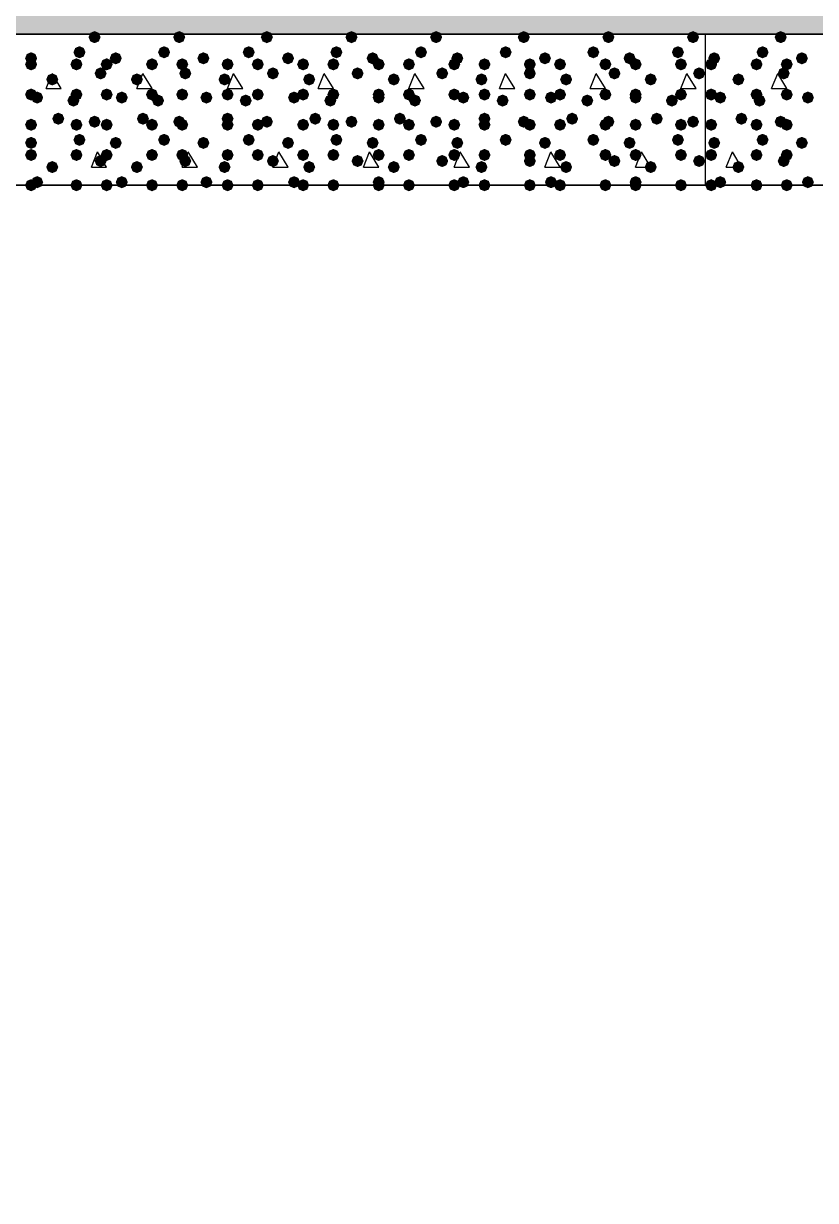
# Model space of a CAD drawing. Header units: millimetres. Extents: x 0 to 420, y 0 to 297.
# Drawn here: x 227.73 to 238.82, y 132.12 to 148.61 of the extents above; entities that cross this region are included whole.
import ezdxf

# ---------------------------------------------------------------- set-up
doc = ezdxf.new("R2010")
doc.units = ezdxf.units.MM
doc.layers.get('0').update_dxf_attribs({"linetype": 'CONTINUOUS'})

msp = doc.modelspace()

# ---------------------------------------------------------------- hatches: boundary and pattern name
at = {"true_color": 0x000008}
h = msp.add_hatch(color=0, dxfattribs=at)
h.paths.add_polyline_path([(379.603, 160.485667), (33.528, 160.485667), (379.603, 148.463)], flags=0)
h.paths.add_polyline_path([(33.528, 160.485667), (379.603, 148.463), (33.528, 148.463)], flags=0)
for points in [[(228.811667, 148.420667), (228.786796, 148.360871), (228.727, 148.336), (228.667204, 148.360871), (228.642333, 148.420667), (228.667204, 148.480462), (228.727, 148.505333), (228.786796, 148.480463)], [(229.997, 148.420667), (229.972129, 148.360871), (229.912333, 148.336), (229.852537, 148.360871), (229.827667, 148.420667), (229.852537, 148.480462), (229.912333, 148.505333), (229.972129, 148.480463)], [(231.224667, 148.420667), (231.199796, 148.360871), (231.14, 148.336), (231.080204, 148.360871), (231.055333, 148.420667), (231.080204, 148.480462), (231.14, 148.505333), (231.199796, 148.480463)], [(232.41, 148.420667), (232.385129, 148.360871), (232.325333, 148.336), (232.265537, 148.360871), (232.240667, 148.420667), (232.265537, 148.480462), (232.325333, 148.505333), (232.385129, 148.480463)], [(233.595333, 148.420667), (233.570462, 148.360871), (233.510667, 148.336), (233.450871, 148.360871), (233.426, 148.420667), (233.450871, 148.480462), (233.510667, 148.505333), (233.570462, 148.480463)], [(234.823, 148.420667), (234.798129, 148.360871), (234.738333, 148.336), (234.678538, 148.360871), (234.653667, 148.420667), (234.678537, 148.480462), (234.738333, 148.505333), (234.798129, 148.480463)], [(236.008333, 148.420667), (235.983462, 148.360871), (235.923667, 148.336), (235.863871, 148.360871), (235.839, 148.420667), (235.863871, 148.480462), (235.923667, 148.505333), (235.983462, 148.480463)], [(237.193667, 148.420667), (237.168796, 148.360871), (237.109, 148.336), (237.049204, 148.360871), (237.024333, 148.420667), (237.049204, 148.480462), (237.109, 148.505333), (237.168796, 148.480463)], [(228.6, 148.209), (228.575129, 148.149204), (228.515333, 148.124333), (228.455537, 148.149204), (228.430667, 148.209), (228.455537, 148.268796), (228.515333, 148.293667), (228.575129, 148.268796)], [(229.785333, 148.209), (229.760462, 148.149204), (229.700667, 148.124333), (229.640871, 148.149204), (229.616, 148.209), (229.640871, 148.268796), (229.700667, 148.293667), (229.760462, 148.268796)], [(230.970667, 148.209), (230.945796, 148.149204), (230.886, 148.124333), (230.826204, 148.149204), (230.801333, 148.209), (230.826204, 148.268796), (230.886, 148.293667), (230.945796, 148.268796)], [(232.198333, 148.209), (232.173463, 148.149204), (232.113667, 148.124333), (232.053871, 148.149204), (232.029, 148.209), (232.053871, 148.268796), (232.113667, 148.293667), (232.173462, 148.268796)], [(233.383667, 148.209), (233.358796, 148.149204), (233.299, 148.124333), (233.239204, 148.149204), (233.214333, 148.209), (233.239204, 148.268796), (233.299, 148.293667), (233.358796, 148.268796)], [(234.569, 148.209), (234.544129, 148.149204), (234.484333, 148.124333), (234.424537, 148.149204), (234.399667, 148.209), (234.424537, 148.268796), (234.484333, 148.293667), (234.544129, 148.268796)], [(235.796667, 148.209), (235.771796, 148.149204), (235.712, 148.124333), (235.652204, 148.149204), (235.627333, 148.209), (235.652204, 148.268796), (235.712, 148.293667), (235.771796, 148.268796)], [(236.982, 148.209), (236.957129, 148.149204), (236.897333, 148.124333), (236.837538, 148.149204), (236.812667, 148.209), (236.837537, 148.268796), (236.897333, 148.293667), (236.957129, 148.268796)], [(227.922667, 148.124333), (227.897796, 148.064537), (227.838, 148.039667), (227.778204, 148.064537), (227.753333, 148.124333), (227.778204, 148.184129), (227.838, 148.209), (227.897796, 148.184129)], [(227.922667, 148.039667), (227.897796, 147.979871), (227.838, 147.955), (227.778204, 147.979871), (227.753333, 148.039667), (227.778204, 148.099462), (227.838, 148.124333), (227.897796, 148.099463)], [(228.557667, 148.039667), (228.532796, 147.979871), (228.473, 147.955), (228.413204, 147.979871), (228.388333, 148.039667), (228.413204, 148.099462), (228.473, 148.124333), (228.532796, 148.099463)], [(228.981, 148.039667), (228.956129, 147.979871), (228.896333, 147.955), (228.836538, 147.979871), (228.811667, 148.039667), (228.836537, 148.099462), (228.896333, 148.124333), (228.956129, 148.099463)], [(229.108, 148.124333), (229.083129, 148.064537), (229.023333, 148.039667), (228.963538, 148.064537), (228.938667, 148.124333), (228.963537, 148.184129), (229.023333, 148.209), (229.083129, 148.184129)], [(229.616, 148.039667), (229.591129, 147.979871), (229.531333, 147.955), (229.471538, 147.979871), (229.446667, 148.039667), (229.471537, 148.099462), (229.531333, 148.124333), (229.591129, 148.099463)], [(230.039333, 148.039667), (230.014462, 147.979871), (229.954667, 147.955), (229.894871, 147.979871), (229.87, 148.039667), (229.894871, 148.099462), (229.954667, 148.124333), (230.014462, 148.099463)], [(230.335667, 148.124333), (230.310796, 148.064537), (230.251, 148.039667), (230.191204, 148.064537), (230.166333, 148.124333), (230.191204, 148.184129), (230.251, 148.209), (230.310796, 148.184129)], [(230.674333, 148.039667), (230.649463, 147.979871), (230.589667, 147.955), (230.529871, 147.979871), (230.505, 148.039667), (230.529871, 148.099462), (230.589667, 148.124333), (230.649462, 148.099463)], [(231.097667, 148.039667), (231.072796, 147.979871), (231.013, 147.955), (230.953204, 147.979871), (230.928333, 148.039667), (230.953204, 148.099462), (231.013, 148.124333), (231.072796, 148.099463)], [(231.521, 148.124333), (231.496129, 148.064537), (231.436333, 148.039667), (231.376538, 148.064537), (231.351667, 148.124333), (231.376537, 148.184129), (231.436333, 148.209), (231.496129, 148.184129)], [(231.732667, 148.039667), (231.707796, 147.979871), (231.648, 147.955), (231.588204, 147.979871), (231.563333, 148.039667), (231.588204, 148.099462), (231.648, 148.124333), (231.707796, 148.099463)], [(232.156, 148.039667), (232.131129, 147.979871), (232.071333, 147.955), (232.011538, 147.979871), (231.986667, 148.039667), (232.011537, 148.099462), (232.071333, 148.124333), (232.131129, 148.099463)], [(232.706333, 148.124333), (232.681462, 148.064537), (232.621667, 148.039667), (232.561871, 148.064537), (232.537, 148.124333), (232.561871, 148.184129), (232.621667, 148.209), (232.681462, 148.184129)], [(232.791, 148.039667), (232.766129, 147.979871), (232.706333, 147.955), (232.646538, 147.979871), (232.621667, 148.039667), (232.646537, 148.099462), (232.706333, 148.124333), (232.766129, 148.099463)], [(233.214333, 148.039667), (233.189462, 147.979871), (233.129667, 147.955), (233.069871, 147.979871), (233.045, 148.039667), (233.069871, 148.099462), (233.129667, 148.124333), (233.189462, 148.099463)], [(233.849333, 148.039667), (233.824462, 147.979871), (233.764667, 147.955), (233.704871, 147.979871), (233.68, 148.039667), (233.704871, 148.099462), (233.764667, 148.124333), (233.824462, 148.099463)], [(233.891667, 148.124333), (233.866796, 148.064537), (233.807, 148.039667), (233.747204, 148.064537), (233.722333, 148.124333), (233.747204, 148.184129), (233.807, 148.209), (233.866796, 148.184129)], [(234.272667, 148.039667), (234.247796, 147.979871), (234.188, 147.955), (234.128204, 147.979871), (234.103333, 148.039667), (234.128204, 148.099462), (234.188, 148.124333), (234.247796, 148.099463)], [(234.907667, 148.039667), (234.882796, 147.979871), (234.823, 147.955), (234.763204, 147.979871), (234.738333, 148.039667), (234.763204, 148.099462), (234.823, 148.124333), (234.882796, 148.099463)], [(235.119333, 148.124333), (235.094462, 148.064537), (235.034667, 148.039667), (234.974871, 148.064537), (234.95, 148.124333), (234.974871, 148.184129), (235.034667, 148.209), (235.094462, 148.184129)], [(235.331, 148.039667), (235.306129, 147.979871), (235.246333, 147.955), (235.186538, 147.979871), (235.161667, 148.039667), (235.186537, 148.099462), (235.246333, 148.124333), (235.306129, 148.099463)], [(235.966, 148.039667), (235.941129, 147.979871), (235.881333, 147.955), (235.821538, 147.979871), (235.796667, 148.039667), (235.821537, 148.099462), (235.881333, 148.124333), (235.941129, 148.099463)], [(236.304667, 148.124333), (236.279796, 148.064537), (236.22, 148.039667), (236.160204, 148.064537), (236.135333, 148.124333), (236.160204, 148.184129), (236.22, 148.209), (236.279796, 148.184129)], [(236.389333, 148.039667), (236.364463, 147.979871), (236.304667, 147.955), (236.244871, 147.979871), (236.22, 148.039667), (236.244871, 148.099462), (236.304667, 148.124333), (236.364462, 148.099463)], [(237.024333, 148.039667), (236.999462, 147.979871), (236.939667, 147.955), (236.879871, 147.979871), (236.855, 148.039667), (236.879871, 148.099462), (236.939667, 148.124333), (236.999462, 148.099463)], [(228.219, 147.828), (228.194129, 147.768204), (228.134333, 147.743333), (228.074538, 147.768204), (228.049667, 147.828), (228.074537, 147.887796), (228.134333, 147.912667), (228.194129, 147.887796)], [(228.896333, 147.912667), (228.871462, 147.852871), (228.811667, 147.828), (228.751871, 147.852871), (228.727, 147.912667), (228.751871, 147.972462), (228.811667, 147.997333), (228.871462, 147.972463)], [(229.404333, 147.828), (229.379462, 147.768204), (229.319667, 147.743333), (229.259871, 147.768204), (229.235, 147.828), (229.259871, 147.887796), (229.319667, 147.912667), (229.379462, 147.887796)], [(230.081667, 147.912667), (230.056796, 147.852871), (229.997, 147.828), (229.937204, 147.852871), (229.912333, 147.912667), (229.937204, 147.972462), (229.997, 147.997333), (230.056796, 147.972463)], [(230.632, 147.828), (230.607129, 147.768204), (230.547333, 147.743333), (230.487537, 147.768204), (230.462667, 147.828), (230.487537, 147.887796), (230.547333, 147.912667), (230.607129, 147.887796)], [(231.309333, 147.912667), (231.284463, 147.852871), (231.224667, 147.828), (231.164871, 147.852871), (231.14, 147.912667), (231.164871, 147.972462), (231.224667, 147.997333), (231.284462, 147.972463)], [(231.817333, 147.828), (231.792463, 147.768204), (231.732667, 147.743333), (231.672871, 147.768204), (231.648, 147.828), (231.672871, 147.887796), (231.732667, 147.912667), (231.792462, 147.887796)], [(232.494667, 147.912667), (232.469796, 147.852871), (232.41, 147.828), (232.350204, 147.852871), (232.325333, 147.912667), (232.350204, 147.972462), (232.41, 147.997333), (232.469796, 147.972463)], [(233.002667, 147.828), (232.977796, 147.768204), (232.918, 147.743333), (232.858204, 147.768204), (232.833333, 147.828), (232.858204, 147.887796), (232.918, 147.912667), (232.977796, 147.887796)], [(233.68, 147.912667), (233.655129, 147.852871), (233.595333, 147.828), (233.535538, 147.852871), (233.510667, 147.912667), (233.535537, 147.972462), (233.595333, 147.997333), (233.655129, 147.972463)], [(234.230333, 147.828), (234.205462, 147.768204), (234.145667, 147.743333), (234.085871, 147.768204), (234.061, 147.828), (234.085871, 147.887796), (234.145667, 147.912667), (234.205462, 147.887796)], [(234.907667, 147.912667), (234.882796, 147.852871), (234.823, 147.828), (234.763204, 147.852871), (234.738333, 147.912667), (234.763204, 147.972462), (234.823, 147.997333), (234.882796, 147.972463)], [(235.415667, 147.828), (235.390796, 147.768204), (235.331, 147.743333), (235.271204, 147.768204), (235.246333, 147.828), (235.271204, 147.887796), (235.331, 147.912667), (235.390796, 147.887796)], [(236.093, 147.912667), (236.068129, 147.852871), (236.008333, 147.828), (235.948537, 147.852871), (235.923667, 147.912667), (235.948537, 147.972462), (236.008333, 147.997333), (236.068129, 147.972463)], [(236.601, 147.828), (236.576129, 147.768204), (236.516333, 147.743333), (236.456538, 147.768204), (236.431667, 147.828), (236.456537, 147.887796), (236.516333, 147.912667), (236.576129, 147.887796)], [(237.278333, 147.912667), (237.253462, 147.852871), (237.193667, 147.828), (237.133871, 147.852871), (237.109, 147.912667), (237.133871, 147.972462), (237.193667, 147.997333), (237.253462, 147.972463)], [(227.922667, 147.616333), (227.897796, 147.556537), (227.838, 147.531667), (227.778204, 147.556537), (227.753333, 147.616333), (227.778204, 147.676129), (227.838, 147.701), (227.897796, 147.676129)], [(228.007333, 147.574), (227.982463, 147.514204), (227.922667, 147.489333), (227.862871, 147.514204), (227.838, 147.574), (227.862871, 147.633796), (227.922667, 147.658667), (227.982462, 147.633796)], [(228.515333, 147.531667), (228.490462, 147.471871), (228.430667, 147.447), (228.370871, 147.471871), (228.346, 147.531667), (228.370871, 147.591462), (228.430667, 147.616333), (228.490462, 147.591463)], [(228.557667, 147.616333), (228.532796, 147.556537), (228.473, 147.531667), (228.413204, 147.556537), (228.388333, 147.616333), (228.413204, 147.676129), (228.473, 147.701), (228.532796, 147.676129)], [(228.981, 147.616333), (228.956129, 147.556537), (228.896333, 147.531667), (228.836538, 147.556537), (228.811667, 147.616333), (228.836537, 147.676129), (228.896333, 147.701), (228.956129, 147.676129)], [(229.192667, 147.574), (229.167796, 147.514204), (229.108, 147.489333), (229.048204, 147.514204), (229.023333, 147.574), (229.048204, 147.633796), (229.108, 147.658667), (229.167796, 147.633796)], [(229.616, 147.616333), (229.591129, 147.556537), (229.531333, 147.531667), (229.471538, 147.556537), (229.446667, 147.616333), (229.471537, 147.676129), (229.531333, 147.701), (229.591129, 147.676129)], [(229.700667, 147.531667), (229.675796, 147.471871), (229.616, 147.447), (229.556204, 147.471871), (229.531333, 147.531667), (229.556204, 147.591462), (229.616, 147.616333), (229.675796, 147.591463)], [(230.039333, 147.616333), (230.014462, 147.556537), (229.954667, 147.531667), (229.894871, 147.556537), (229.87, 147.616333), (229.894871, 147.676129), (229.954667, 147.701), (230.014462, 147.676129)], [(230.378, 147.574), (230.353129, 147.514204), (230.293333, 147.489333), (230.233538, 147.514204), (230.208667, 147.574), (230.233537, 147.633796), (230.293333, 147.658667), (230.353129, 147.633796)], [(230.674333, 147.616333), (230.649463, 147.556537), (230.589667, 147.531667), (230.529871, 147.556537), (230.505, 147.616333), (230.529871, 147.676129), (230.589667, 147.701), (230.649462, 147.676129)], [(230.928333, 147.531667), (230.903462, 147.471871), (230.843667, 147.447), (230.783871, 147.471871), (230.759, 147.531667), (230.783871, 147.591462), (230.843667, 147.616333), (230.903462, 147.591463)], [(231.097667, 147.616333), (231.072796, 147.556537), (231.013, 147.531667), (230.953204, 147.556537), (230.928333, 147.616333), (230.953204, 147.676129), (231.013, 147.701), (231.072796, 147.676129)], [(231.605667, 147.574), (231.580796, 147.514204), (231.521, 147.489333), (231.461204, 147.514204), (231.436333, 147.574), (231.461204, 147.633796), (231.521, 147.658667), (231.580796, 147.633796)], [(231.732667, 147.616333), (231.707796, 147.556537), (231.648, 147.531667), (231.588204, 147.556537), (231.563333, 147.616333), (231.588204, 147.676129), (231.648, 147.701), (231.707796, 147.676129)], [(232.113667, 147.531667), (232.088796, 147.471871), (232.029, 147.447), (231.969204, 147.471871), (231.944333, 147.531667), (231.969204, 147.591462), (232.029, 147.616333), (232.088796, 147.591463)], [(232.156, 147.616333), (232.131129, 147.556537), (232.071333, 147.531667), (232.011538, 147.556537), (231.986667, 147.616333), (232.011537, 147.676129), (232.071333, 147.701), (232.131129, 147.676129)], [(232.791, 147.616333), (232.766129, 147.556537), (232.706333, 147.531667), (232.646538, 147.556537), (232.621667, 147.616333), (232.646537, 147.676129), (232.706333, 147.701), (232.766129, 147.676129)], [(232.791, 147.574), (232.766129, 147.514204), (232.706333, 147.489333), (232.646538, 147.514204), (232.621667, 147.574), (232.646537, 147.633796), (232.706333, 147.658667), (232.766129, 147.633796)], [(233.214333, 147.616333), (233.189462, 147.556537), (233.129667, 147.531667), (233.069871, 147.556537), (233.045, 147.616333), (233.069871, 147.676129), (233.129667, 147.701), (233.189462, 147.676129)], [(233.299, 147.531667), (233.274129, 147.471871), (233.214333, 147.447), (233.154538, 147.471871), (233.129667, 147.531667), (233.154537, 147.591462), (233.214333, 147.616333), (233.274129, 147.591463)], [(233.849333, 147.616333), (233.824462, 147.556537), (233.764667, 147.531667), (233.704871, 147.556537), (233.68, 147.616333), (233.704871, 147.676129), (233.764667, 147.701), (233.824462, 147.676129)], [(233.976333, 147.574), (233.951462, 147.514204), (233.891667, 147.489333), (233.831871, 147.514204), (233.807, 147.574), (233.831871, 147.633796), (233.891667, 147.658667), (233.951462, 147.633796)], [(234.272667, 147.616333), (234.247796, 147.556537), (234.188, 147.531667), (234.128204, 147.556537), (234.103333, 147.616333), (234.128204, 147.676129), (234.188, 147.701), (234.247796, 147.676129)], [(234.526667, 147.531667), (234.501796, 147.471871), (234.442, 147.447), (234.382204, 147.471871), (234.357333, 147.531667), (234.382204, 147.591462), (234.442, 147.616333), (234.501796, 147.591463)], [(234.907667, 147.616333), (234.882796, 147.556537), (234.823, 147.531667), (234.763204, 147.556537), (234.738333, 147.616333), (234.763204, 147.676129), (234.823, 147.701), (234.882796, 147.676129)], [(235.204, 147.574), (235.179129, 147.514204), (235.119333, 147.489333), (235.059538, 147.514204), (235.034667, 147.574), (235.059537, 147.633796), (235.119333, 147.658667), (235.179129, 147.633796)], [(235.331, 147.616333), (235.306129, 147.556537), (235.246333, 147.531667), (235.186538, 147.556537), (235.161667, 147.616333), (235.186537, 147.676129), (235.246333, 147.701), (235.306129, 147.676129)], [(235.712, 147.531667), (235.687129, 147.471871), (235.627333, 147.447), (235.567537, 147.471871), (235.542667, 147.531667), (235.567537, 147.591462), (235.627333, 147.616333), (235.687129, 147.591463)], [(235.966, 147.616333), (235.941129, 147.556537), (235.881333, 147.531667), (235.821538, 147.556537), (235.796667, 147.616333), (235.821537, 147.676129), (235.881333, 147.701), (235.941129, 147.676129)], [(236.389333, 147.616333), (236.364463, 147.556537), (236.304667, 147.531667), (236.244871, 147.556537), (236.22, 147.616333), (236.244871, 147.676129), (236.304667, 147.701), (236.364462, 147.676129)], [(236.389333, 147.574), (236.364463, 147.514204), (236.304667, 147.489333), (236.244871, 147.514204), (236.22, 147.574), (236.244871, 147.633796), (236.304667, 147.658667), (236.364462, 147.633796)], [(236.897333, 147.531667), (236.872462, 147.471871), (236.812667, 147.447), (236.752871, 147.471871), (236.728, 147.531667), (236.752871, 147.591462), (236.812667, 147.616333), (236.872462, 147.591463)], [(237.024333, 147.616333), (236.999462, 147.556537), (236.939667, 147.531667), (236.879871, 147.556537), (236.855, 147.616333), (236.879871, 147.676129), (236.939667, 147.701), (236.999462, 147.676129)], [(227.922667, 147.193), (227.897796, 147.133204), (227.838, 147.108333), (227.778204, 147.133204), (227.753333, 147.193), (227.778204, 147.252796), (227.838, 147.277667), (227.897796, 147.252796)], [(228.303667, 147.277667), (228.278796, 147.217871), (228.219, 147.193), (228.159204, 147.217871), (228.134333, 147.277667), (228.159204, 147.337462), (228.219, 147.362333), (228.278796, 147.337463)], [(228.557667, 147.193), (228.532796, 147.133204), (228.473, 147.108333), (228.413204, 147.133204), (228.388333, 147.193), (228.413204, 147.252796), (228.473, 147.277667), (228.532796, 147.252796)], [(228.811667, 147.235333), (228.786796, 147.175537), (228.727, 147.150667), (228.667204, 147.175537), (228.642333, 147.235333), (228.667204, 147.295129), (228.727, 147.32), (228.786796, 147.295129)], [(228.981, 147.193), (228.956129, 147.133204), (228.896333, 147.108333), (228.836538, 147.133204), (228.811667, 147.193), (228.836537, 147.252796), (228.896333, 147.277667), (228.956129, 147.252796)], [(229.489, 147.277667), (229.464129, 147.217871), (229.404333, 147.193), (229.344538, 147.217871), (229.319667, 147.277667), (229.344537, 147.337462), (229.404333, 147.362333), (229.464129, 147.337463)], [(229.616, 147.193), (229.591129, 147.133204), (229.531333, 147.108333), (229.471538, 147.133204), (229.446667, 147.193), (229.471537, 147.252796), (229.531333, 147.277667), (229.591129, 147.252796)], [(229.997, 147.235333), (229.972129, 147.175537), (229.912333, 147.150667), (229.852537, 147.175537), (229.827667, 147.235333), (229.852537, 147.295129), (229.912333, 147.32), (229.972129, 147.295129)], [(230.039333, 147.193), (230.014462, 147.133204), (229.954667, 147.108333), (229.894871, 147.133204), (229.87, 147.193), (229.894871, 147.252796), (229.954667, 147.277667), (230.014462, 147.252796)], [(230.674333, 147.277667), (230.649463, 147.217871), (230.589667, 147.193), (230.529871, 147.217871), (230.505, 147.277667), (230.529871, 147.337462), (230.589667, 147.362333), (230.649462, 147.337463)], [(230.674333, 147.193), (230.649463, 147.133204), (230.589667, 147.108333), (230.529871, 147.133204), (230.505, 147.193), (230.529871, 147.252796), (230.589667, 147.277667), (230.649462, 147.252796)], [(231.097667, 147.193), (231.072796, 147.133204), (231.013, 147.108333), (230.953204, 147.133204), (230.928333, 147.193), (230.953204, 147.252796), (231.013, 147.277667), (231.072796, 147.252796)], [(231.224667, 147.235333), (231.199796, 147.175537), (231.14, 147.150667), (231.080204, 147.175537), (231.055333, 147.235333), (231.080204, 147.295129), (231.14, 147.32), (231.199796, 147.295129)], [(231.732667, 147.193), (231.707796, 147.133204), (231.648, 147.108333), (231.588204, 147.133204), (231.563333, 147.193), (231.588204, 147.252796), (231.648, 147.277667), (231.707796, 147.252796)], [(231.902, 147.277667), (231.877129, 147.217871), (231.817333, 147.193), (231.757537, 147.217871), (231.732667, 147.277667), (231.757537, 147.337462), (231.817333, 147.362333), (231.877129, 147.337463)], [(232.156, 147.193), (232.131129, 147.133204), (232.071333, 147.108333), (232.011538, 147.133204), (231.986667, 147.193), (232.011537, 147.252796), (232.071333, 147.277667), (232.131129, 147.252796)], [(232.41, 147.235333), (232.385129, 147.175537), (232.325333, 147.150667), (232.265537, 147.175537), (232.240667, 147.235333), (232.265537, 147.295129), (232.325333, 147.32), (232.385129, 147.295129)], [(232.791, 147.193), (232.766129, 147.133204), (232.706333, 147.108333), (232.646538, 147.133204), (232.621667, 147.193), (232.646537, 147.252796), (232.706333, 147.277667), (232.766129, 147.252796)], [(233.087333, 147.277667), (233.062462, 147.217871), (233.002667, 147.193), (232.942871, 147.217871), (232.918, 147.277667), (232.942871, 147.337462), (233.002667, 147.362333), (233.062462, 147.337463)], [(233.214333, 147.193), (233.189462, 147.133204), (233.129667, 147.108333), (233.069871, 147.133204), (233.045, 147.193), (233.069871, 147.252796), (233.129667, 147.277667), (233.189462, 147.252796)], [(233.595333, 147.235333), (233.570462, 147.175537), (233.510667, 147.150667), (233.450871, 147.175537), (233.426, 147.235333), (233.450871, 147.295129), (233.510667, 147.32), (233.570462, 147.295129)], [(233.849333, 147.193), (233.824462, 147.133204), (233.764667, 147.108333), (233.704871, 147.133204), (233.68, 147.193), (233.704871, 147.252796), (233.764667, 147.277667), (233.824462, 147.252796)], [(234.272667, 147.277667), (234.247796, 147.217871), (234.188, 147.193), (234.128204, 147.217871), (234.103333, 147.277667), (234.128204, 147.337462), (234.188, 147.362333), (234.247796, 147.337463)], [(234.272667, 147.193), (234.247796, 147.133204), (234.188, 147.108333), (234.128204, 147.133204), (234.103333, 147.193), (234.128204, 147.252796), (234.188, 147.277667), (234.247796, 147.252796)], [(234.823, 147.235333), (234.798129, 147.175537), (234.738333, 147.150667), (234.678538, 147.175537), (234.653667, 147.235333), (234.678537, 147.295129), (234.738333, 147.32), (234.798129, 147.295129)], [(234.907667, 147.193), (234.882796, 147.133204), (234.823, 147.108333), (234.763204, 147.133204), (234.738333, 147.193), (234.763204, 147.252796), (234.823, 147.277667), (234.882796, 147.252796)], [(235.331, 147.193), (235.306129, 147.133204), (235.246333, 147.108333), (235.186538, 147.133204), (235.161667, 147.193), (235.186537, 147.252796), (235.246333, 147.277667), (235.306129, 147.252796)], [(235.500333, 147.277667), (235.475462, 147.217871), (235.415667, 147.193), (235.355871, 147.217871), (235.331, 147.277667), (235.355871, 147.337462), (235.415667, 147.362333), (235.475462, 147.337463)], [(235.966, 147.193), (235.941129, 147.133204), (235.881333, 147.108333), (235.821538, 147.133204), (235.796667, 147.193), (235.821537, 147.252796), (235.881333, 147.277667), (235.941129, 147.252796)], [(236.008333, 147.235333), (235.983462, 147.175537), (235.923667, 147.150667), (235.863871, 147.175537), (235.839, 147.235333), (235.863871, 147.295129), (235.923667, 147.32), (235.983462, 147.295129)], [(236.389333, 147.193), (236.364463, 147.133204), (236.304667, 147.108333), (236.244871, 147.133204), (236.22, 147.193), (236.244871, 147.252796), (236.304667, 147.277667), (236.364462, 147.252796)], [(236.685667, 147.277667), (236.660796, 147.217871), (236.601, 147.193), (236.541204, 147.217871), (236.516333, 147.277667), (236.541204, 147.337462), (236.601, 147.362333), (236.660796, 147.337463)], [(237.024333, 147.193), (236.999462, 147.133204), (236.939667, 147.108333), (236.879871, 147.133204), (236.855, 147.193), (236.879871, 147.252796), (236.939667, 147.277667), (236.999462, 147.252796)], [(237.193667, 147.235333), (237.168796, 147.175537), (237.109, 147.150667), (237.049204, 147.175537), (237.024333, 147.235333), (237.049204, 147.295129), (237.109, 147.32), (237.168796, 147.295129)], [(227.922667, 146.939), (227.897796, 146.879204), (227.838, 146.854333), (227.778204, 146.879204), (227.753333, 146.939), (227.778204, 146.998796), (227.838, 147.023667), (227.897796, 146.998796)], [(228.6, 146.981333), (228.575129, 146.921537), (228.515333, 146.896667), (228.455537, 146.921537), (228.430667, 146.981333), (228.455537, 147.041129), (228.515333, 147.066), (228.575129, 147.041129)], [(229.108, 146.939), (229.083129, 146.879204), (229.023333, 146.854333), (228.963538, 146.879204), (228.938667, 146.939), (228.963537, 146.998796), (229.023333, 147.023667), (229.083129, 146.998796)], [(229.785333, 146.981333), (229.760462, 146.921537), (229.700667, 146.896667), (229.640871, 146.921537), (229.616, 146.981333), (229.640871, 147.041129), (229.700667, 147.066), (229.760462, 147.041129)], [(230.335667, 146.939), (230.310796, 146.879204), (230.251, 146.854333), (230.191204, 146.879204), (230.166333, 146.939), (230.191204, 146.998796), (230.251, 147.023667), (230.310796, 146.998796)], [(230.970667, 146.981333), (230.945796, 146.921537), (230.886, 146.896667), (230.826204, 146.921537), (230.801333, 146.981333), (230.826204, 147.041129), (230.886, 147.066), (230.945796, 147.041129)], [(231.521, 146.939), (231.496129, 146.879204), (231.436333, 146.854333), (231.376538, 146.879204), (231.351667, 146.939), (231.376537, 146.998796), (231.436333, 147.023667), (231.496129, 146.998796)], [(232.198333, 146.981333), (232.173463, 146.921537), (232.113667, 146.896667), (232.053871, 146.921537), (232.029, 146.981333), (232.053871, 147.041129), (232.113667, 147.066), (232.173462, 147.041129)], [(232.706333, 146.939), (232.681462, 146.879204), (232.621667, 146.854333), (232.561871, 146.879204), (232.537, 146.939), (232.561871, 146.998796), (232.621667, 147.023667), (232.681462, 146.998796)], [(233.383667, 146.981333), (233.358796, 146.921537), (233.299, 146.896667), (233.239204, 146.921537), (233.214333, 146.981333), (233.239204, 147.041129), (233.299, 147.066), (233.358796, 147.041129)], [(233.891667, 146.939), (233.866796, 146.879204), (233.807, 146.854333), (233.747204, 146.879204), (233.722333, 146.939), (233.747204, 146.998796), (233.807, 147.023667), (233.866796, 146.998796)], [(234.569, 146.981333), (234.544129, 146.921537), (234.484333, 146.896667), (234.424537, 146.921537), (234.399667, 146.981333), (234.424537, 147.041129), (234.484333, 147.066), (234.544129, 147.041129)], [(235.119333, 146.939), (235.094462, 146.879204), (235.034667, 146.854333), (234.974871, 146.879204), (234.95, 146.939), (234.974871, 146.998796), (235.034667, 147.023667), (235.094462, 146.998796)], [(235.796667, 146.981333), (235.771796, 146.921537), (235.712, 146.896667), (235.652204, 146.921537), (235.627333, 146.981333), (235.652204, 147.041129), (235.712, 147.066), (235.771796, 147.041129)], [(236.304667, 146.939), (236.279796, 146.879204), (236.22, 146.854333), (236.160204, 146.879204), (236.135333, 146.939), (236.160204, 146.998796), (236.22, 147.023667), (236.279796, 146.998796)], [(236.982, 146.981333), (236.957129, 146.921537), (236.897333, 146.896667), (236.837538, 146.921537), (236.812667, 146.981333), (236.837537, 147.041129), (236.897333, 147.066), (236.957129, 147.041129)], [(227.922667, 146.769667), (227.897796, 146.709871), (227.838, 146.685), (227.778204, 146.709871), (227.753333, 146.769667), (227.778204, 146.829462), (227.838, 146.854333), (227.897796, 146.829463)], [(228.557667, 146.769667), (228.532796, 146.709871), (228.473, 146.685), (228.413204, 146.709871), (228.388333, 146.769667), (228.413204, 146.829462), (228.473, 146.854333), (228.532796, 146.829463)], [(228.896333, 146.685), (228.871462, 146.625204), (228.811667, 146.600333), (228.751871, 146.625204), (228.727, 146.685), (228.751871, 146.744796), (228.811667, 146.769667), (228.871462, 146.744796)], [(228.981, 146.769667), (228.956129, 146.709871), (228.896333, 146.685), (228.836538, 146.709871), (228.811667, 146.769667), (228.836537, 146.829462), (228.896333, 146.854333), (228.956129, 146.829463)], [(229.616, 146.769667), (229.591129, 146.709871), (229.531333, 146.685), (229.471538, 146.709871), (229.446667, 146.769667), (229.471537, 146.829462), (229.531333, 146.854333), (229.591129, 146.829463)], [(230.039333, 146.769667), (230.014462, 146.709871), (229.954667, 146.685), (229.894871, 146.709871), (229.87, 146.769667), (229.894871, 146.829462), (229.954667, 146.854333), (230.014462, 146.829463)], [(230.081667, 146.685), (230.056796, 146.625204), (229.997, 146.600333), (229.937204, 146.625204), (229.912333, 146.685), (229.937204, 146.744796), (229.997, 146.769667), (230.056796, 146.744796)], [(230.674333, 146.769667), (230.649463, 146.709871), (230.589667, 146.685), (230.529871, 146.709871), (230.505, 146.769667), (230.529871, 146.829462), (230.589667, 146.854333), (230.649462, 146.829463)], [(231.097667, 146.769667), (231.072796, 146.709871), (231.013, 146.685), (230.953204, 146.709871), (230.928333, 146.769667), (230.953204, 146.829462), (231.013, 146.854333), (231.072796, 146.829463)], [(231.309333, 146.685), (231.284463, 146.625204), (231.224667, 146.600333), (231.164871, 146.625204), (231.14, 146.685), (231.164871, 146.744796), (231.224667, 146.769667), (231.284462, 146.744796)], [(231.732667, 146.769667), (231.707796, 146.709871), (231.648, 146.685), (231.588204, 146.709871), (231.563333, 146.769667), (231.588204, 146.829462), (231.648, 146.854333), (231.707796, 146.829463)], [(232.156, 146.769667), (232.131129, 146.709871), (232.071333, 146.685), (232.011538, 146.709871), (231.986667, 146.769667), (232.011537, 146.829462), (232.071333, 146.854333), (232.131129, 146.829463)], [(232.494667, 146.685), (232.469796, 146.625204), (232.41, 146.600333), (232.350204, 146.625204), (232.325333, 146.685), (232.350204, 146.744796), (232.41, 146.769667), (232.469796, 146.744796)], [(232.791, 146.769667), (232.766129, 146.709871), (232.706333, 146.685), (232.646538, 146.709871), (232.621667, 146.769667), (232.646537, 146.829462), (232.706333, 146.854333), (232.766129, 146.829463)], [(233.214333, 146.769667), (233.189462, 146.709871), (233.129667, 146.685), (233.069871, 146.709871), (233.045, 146.769667), (233.069871, 146.829462), (233.129667, 146.854333), (233.189462, 146.829463)], [(233.68, 146.685), (233.655129, 146.625204), (233.595333, 146.600333), (233.535538, 146.625204), (233.510667, 146.685), (233.535537, 146.744796), (233.595333, 146.769667), (233.655129, 146.744796)], [(233.849333, 146.769667), (233.824462, 146.709871), (233.764667, 146.685), (233.704871, 146.709871), (233.68, 146.769667), (233.704871, 146.829462), (233.764667, 146.854333), (233.824462, 146.829463)], [(234.272667, 146.769667), (234.247796, 146.709871), (234.188, 146.685), (234.128204, 146.709871), (234.103333, 146.769667), (234.128204, 146.829462), (234.188, 146.854333), (234.247796, 146.829463)], [(234.907667, 146.769667), (234.882796, 146.709871), (234.823, 146.685), (234.763204, 146.709871), (234.738333, 146.769667), (234.763204, 146.829462), (234.823, 146.854333), (234.882796, 146.829463)], [(234.907667, 146.685), (234.882796, 146.625204), (234.823, 146.600333), (234.763204, 146.625204), (234.738333, 146.685), (234.763204, 146.744796), (234.823, 146.769667), (234.882796, 146.744796)], [(235.331, 146.769667), (235.306129, 146.709871), (235.246333, 146.685), (235.186538, 146.709871), (235.161667, 146.769667), (235.186537, 146.829462), (235.246333, 146.854333), (235.306129, 146.829463)], [(235.966, 146.769667), (235.941129, 146.709871), (235.881333, 146.685), (235.821538, 146.709871), (235.796667, 146.769667), (235.821537, 146.829462), (235.881333, 146.854333), (235.941129, 146.829463)], [(236.093, 146.685), (236.068129, 146.625204), (236.008333, 146.600333), (235.948537, 146.625204), (235.923667, 146.685), (235.948537, 146.744796), (236.008333, 146.769667), (236.068129, 146.744796)], [(236.389333, 146.769667), (236.364463, 146.709871), (236.304667, 146.685), (236.244871, 146.709871), (236.22, 146.769667), (236.244871, 146.829462), (236.304667, 146.854333), (236.364462, 146.829463)], [(237.024333, 146.769667), (236.999462, 146.709871), (236.939667, 146.685), (236.879871, 146.709871), (236.855, 146.769667), (236.879871, 146.829462), (236.939667, 146.854333), (236.999462, 146.829463)], [(237.278333, 146.685), (237.253462, 146.625204), (237.193667, 146.600333), (237.133871, 146.625204), (237.109, 146.685), (237.133871, 146.744796), (237.193667, 146.769667), (237.253462, 146.744796)], [(228.219, 146.600333), (228.194129, 146.540537), (228.134333, 146.515667), (228.074538, 146.540537), (228.049667, 146.600333), (228.074537, 146.660129), (228.134333, 146.685), (228.194129, 146.660129)], [(229.404333, 146.600333), (229.379462, 146.540537), (229.319667, 146.515667), (229.259871, 146.540537), (229.235, 146.600333), (229.259871, 146.660129), (229.319667, 146.685), (229.379462, 146.660129)], [(230.632, 146.600333), (230.607129, 146.540537), (230.547333, 146.515667), (230.487537, 146.540537), (230.462667, 146.600333), (230.487537, 146.660129), (230.547333, 146.685), (230.607129, 146.660129)], [(231.817333, 146.600333), (231.792463, 146.540537), (231.732667, 146.515667), (231.672871, 146.540537), (231.648, 146.600333), (231.672871, 146.660129), (231.732667, 146.685), (231.792462, 146.660129)], [(233.002667, 146.600333), (232.977796, 146.540537), (232.918, 146.515667), (232.858204, 146.540537), (232.833333, 146.600333), (232.858204, 146.660129), (232.918, 146.685), (232.977796, 146.660129)], [(234.230333, 146.600333), (234.205462, 146.540537), (234.145667, 146.515667), (234.085871, 146.540537), (234.061, 146.600333), (234.085871, 146.660129), (234.145667, 146.685), (234.205462, 146.660129)], [(235.415667, 146.600333), (235.390796, 146.540537), (235.331, 146.515667), (235.271204, 146.540537), (235.246333, 146.600333), (235.271204, 146.660129), (235.331, 146.685), (235.390796, 146.660129)], [(236.601, 146.600333), (236.576129, 146.540537), (236.516333, 146.515667), (236.456538, 146.540537), (236.431667, 146.600333), (236.456537, 146.660129), (236.516333, 146.685), (236.576129, 146.660129)], [(227.922667, 146.346333), (227.897796, 146.286537), (227.838, 146.261667), (227.778204, 146.286537), (227.753333, 146.346333), (227.778204, 146.406129), (227.838, 146.431), (227.897796, 146.406129)], [(228.007333, 146.388667), (227.982463, 146.328871), (227.922667, 146.304), (227.862871, 146.328871), (227.838, 146.388667), (227.862871, 146.448462), (227.922667, 146.473333), (227.982462, 146.448463)], [(228.557667, 146.346333), (228.532796, 146.286537), (228.473, 146.261667), (228.413204, 146.286537), (228.388333, 146.346333), (228.413204, 146.406129), (228.473, 146.431), (228.532796, 146.406129)], [(228.981, 146.346333), (228.956129, 146.286537), (228.896333, 146.261667), (228.836538, 146.286537), (228.811667, 146.346333), (228.836537, 146.406129), (228.896333, 146.431), (228.956129, 146.406129)], [(229.192667, 146.388667), (229.167796, 146.328871), (229.108, 146.304), (229.048204, 146.328871), (229.023333, 146.388667), (229.048204, 146.448462), (229.108, 146.473333), (229.167796, 146.448463)], [(229.616, 146.346333), (229.591129, 146.286537), (229.531333, 146.261667), (229.471538, 146.286537), (229.446667, 146.346333), (229.471537, 146.406129), (229.531333, 146.431), (229.591129, 146.406129)], [(230.039333, 146.346333), (230.014462, 146.286537), (229.954667, 146.261667), (229.894871, 146.286537), (229.87, 146.346333), (229.894871, 146.406129), (229.954667, 146.431), (230.014462, 146.406129)], [(230.378, 146.388667), (230.353129, 146.328871), (230.293333, 146.304), (230.233538, 146.328871), (230.208667, 146.388667), (230.233537, 146.448462), (230.293333, 146.473333), (230.353129, 146.448463)], [(230.674333, 146.346333), (230.649463, 146.286537), (230.589667, 146.261667), (230.529871, 146.286537), (230.505, 146.346333), (230.529871, 146.406129), (230.589667, 146.431), (230.649462, 146.406129)], [(231.097667, 146.346333), (231.072796, 146.286537), (231.013, 146.261667), (230.953204, 146.286537), (230.928333, 146.346333), (230.953204, 146.406129), (231.013, 146.431), (231.072796, 146.406129)], [(231.605667, 146.388667), (231.580796, 146.328871), (231.521, 146.304), (231.461204, 146.328871), (231.436333, 146.388667), (231.461204, 146.448462), (231.521, 146.473333), (231.580796, 146.448463)], [(231.732667, 146.346333), (231.707796, 146.286537), (231.648, 146.261667), (231.588204, 146.286537), (231.563333, 146.346333), (231.588204, 146.406129), (231.648, 146.431), (231.707796, 146.406129)], [(232.156, 146.346333), (232.131129, 146.286537), (232.071333, 146.261667), (232.011538, 146.286537), (231.986667, 146.346333), (232.011537, 146.406129), (232.071333, 146.431), (232.131129, 146.406129)], [(232.791, 146.388667), (232.766129, 146.328871), (232.706333, 146.304), (232.646538, 146.328871), (232.621667, 146.388667), (232.646537, 146.448462), (232.706333, 146.473333), (232.766129, 146.448463)], [(232.791, 146.346333), (232.766129, 146.286537), (232.706333, 146.261667), (232.646538, 146.286537), (232.621667, 146.346333), (232.646537, 146.406129), (232.706333, 146.431), (232.766129, 146.406129)], [(233.214333, 146.346333), (233.189462, 146.286537), (233.129667, 146.261667), (233.069871, 146.286537), (233.045, 146.346333), (233.069871, 146.406129), (233.129667, 146.431), (233.189462, 146.406129)], [(233.849333, 146.346333), (233.824462, 146.286537), (233.764667, 146.261667), (233.704871, 146.286537), (233.68, 146.346333), (233.704871, 146.406129), (233.764667, 146.431), (233.824462, 146.406129)], [(233.976333, 146.388667), (233.951462, 146.328871), (233.891667, 146.304), (233.831871, 146.328871), (233.807, 146.388667), (233.831871, 146.448462), (233.891667, 146.473333), (233.951462, 146.448463)], [(234.272667, 146.346333), (234.247796, 146.286537), (234.188, 146.261667), (234.128204, 146.286537), (234.103333, 146.346333), (234.128204, 146.406129), (234.188, 146.431), (234.247796, 146.406129)], [(234.907667, 146.346333), (234.882796, 146.286537), (234.823, 146.261667), (234.763204, 146.286537), (234.738333, 146.346333), (234.763204, 146.406129), (234.823, 146.431), (234.882796, 146.406129)], [(235.204, 146.388667), (235.179129, 146.328871), (235.119333, 146.304), (235.059538, 146.328871), (235.034667, 146.388667), (235.059537, 146.448462), (235.119333, 146.473333), (235.179129, 146.448463)], [(235.331, 146.346333), (235.306129, 146.286537), (235.246333, 146.261667), (235.186538, 146.286537), (235.161667, 146.346333), (235.186537, 146.406129), (235.246333, 146.431), (235.306129, 146.406129)], [(235.966, 146.346333), (235.941129, 146.286537), (235.881333, 146.261667), (235.821538, 146.286537), (235.796667, 146.346333), (235.821537, 146.406129), (235.881333, 146.431), (235.941129, 146.406129)], [(236.389333, 146.388667), (236.364463, 146.328871), (236.304667, 146.304), (236.244871, 146.328871), (236.22, 146.388667), (236.244871, 146.448462), (236.304667, 146.473333), (236.364462, 146.448463)], [(236.389333, 146.346333), (236.364463, 146.286537), (236.304667, 146.261667), (236.244871, 146.286537), (236.22, 146.346333), (236.244871, 146.406129), (236.304667, 146.431), (236.364462, 146.406129)], [(237.024333, 146.346333), (236.999462, 146.286537), (236.939667, 146.261667), (236.879871, 146.286537), (236.855, 146.346333), (236.879871, 146.406129), (236.939667, 146.431), (236.999462, 146.406129)]]:
    msp.add_hatch(color=0, dxfattribs=at).paths.add_polyline_path(points, flags=0)
at = {"true_color": 0x000007}
for points in [[(238.421333, 148.420667), (238.396462, 148.360871), (238.336667, 148.336), (238.276871, 148.360871), (238.252, 148.420667), (238.276871, 148.480462), (238.336667, 148.505333), (238.396462, 148.480463)], [(238.167333, 148.209), (238.142462, 148.149204), (238.082667, 148.124333), (238.022871, 148.149204), (237.998, 148.209), (238.022871, 148.268796), (238.082667, 148.293667), (238.142462, 148.268796)], [(237.447667, 148.039667), (237.422796, 147.979871), (237.363, 147.955), (237.303204, 147.979871), (237.278333, 148.039667), (237.303204, 148.099462), (237.363, 148.124333), (237.422796, 148.099463)], [(237.49, 148.124333), (237.465129, 148.064537), (237.405333, 148.039667), (237.345538, 148.064537), (237.320667, 148.124333), (237.345537, 148.184129), (237.405333, 148.209), (237.465129, 148.184129)], [(238.082667, 148.039667), (238.057796, 147.979871), (237.998, 147.955), (237.938204, 147.979871), (237.913333, 148.039667), (237.938204, 148.099462), (237.998, 148.124333), (238.057796, 148.099463)], [(238.506, 148.039667), (238.481129, 147.979871), (238.421333, 147.955), (238.361538, 147.979871), (238.336667, 148.039667), (238.361537, 148.099462), (238.421333, 148.124333), (238.481129, 148.099463)], [(238.717667, 148.124333), (238.692796, 148.064537), (238.633, 148.039667), (238.573204, 148.064537), (238.548333, 148.124333), (238.573204, 148.184129), (238.633, 148.209), (238.692796, 148.184129)], [(237.828667, 147.828), (237.803796, 147.768204), (237.744, 147.743333), (237.684204, 147.768204), (237.659333, 147.828), (237.684204, 147.887796), (237.744, 147.912667), (237.803796, 147.887796)], [(238.463667, 147.912667), (238.438796, 147.852871), (238.379, 147.828), (238.319204, 147.852871), (238.294333, 147.912667), (238.319204, 147.972462), (238.379, 147.997333), (238.438796, 147.972463)], [(237.447667, 147.616333), (237.422796, 147.556537), (237.363, 147.531667), (237.303204, 147.556537), (237.278333, 147.616333), (237.303204, 147.676129), (237.363, 147.701), (237.422796, 147.676129)], [(237.574667, 147.574), (237.549796, 147.514204), (237.49, 147.489333), (237.430204, 147.514204), (237.405333, 147.574), (237.430204, 147.633796), (237.49, 147.658667), (237.549796, 147.633796)], [(238.082667, 147.616333), (238.057796, 147.556537), (237.998, 147.531667), (237.938204, 147.556537), (237.913333, 147.616333), (237.938204, 147.676129), (237.998, 147.701), (238.057796, 147.676129)], [(238.125, 147.531667), (238.100129, 147.471871), (238.040333, 147.447), (237.980538, 147.471871), (237.955667, 147.531667), (237.980537, 147.591462), (238.040333, 147.616333), (238.100129, 147.591463)], [(238.506, 147.616333), (238.481129, 147.556537), (238.421333, 147.531667), (238.361538, 147.556537), (238.336667, 147.616333), (238.361537, 147.676129), (238.421333, 147.701), (238.481129, 147.676129)], [(238.802333, 147.574), (238.777462, 147.514204), (238.717667, 147.489333), (238.657871, 147.514204), (238.633, 147.574), (238.657871, 147.633796), (238.717667, 147.658667), (238.777462, 147.633796)], [(237.447667, 147.193), (237.422796, 147.133204), (237.363, 147.108333), (237.303204, 147.133204), (237.278333, 147.193), (237.303204, 147.252796), (237.363, 147.277667), (237.422796, 147.252796)], [(237.871, 147.277667), (237.846129, 147.217871), (237.786333, 147.193), (237.726538, 147.217871), (237.701667, 147.277667), (237.726537, 147.337462), (237.786333, 147.362333), (237.846129, 147.337463)], [(238.082667, 147.193), (238.057796, 147.133204), (237.998, 147.108333), (237.938204, 147.133204), (237.913333, 147.193), (237.938204, 147.252796), (237.998, 147.277667), (238.057796, 147.252796)], [(238.421333, 147.235333), (238.396462, 147.175537), (238.336667, 147.150667), (238.276871, 147.175537), (238.252, 147.235333), (238.276871, 147.295129), (238.336667, 147.32), (238.396462, 147.295129)], [(238.506, 147.193), (238.481129, 147.133204), (238.421333, 147.108333), (238.361538, 147.133204), (238.336667, 147.193), (238.361537, 147.252796), (238.421333, 147.277667), (238.481129, 147.252796)], [(237.49, 146.939), (237.465129, 146.879204), (237.405333, 146.854333), (237.345538, 146.879204), (237.320667, 146.939), (237.345537, 146.998796), (237.405333, 147.023667), (237.465129, 146.998796)], [(238.167333, 146.981333), (238.142462, 146.921537), (238.082667, 146.896667), (238.022871, 146.921537), (237.998, 146.981333), (238.022871, 147.041129), (238.082667, 147.066), (238.142462, 147.041129)], [(238.717667, 146.939), (238.692796, 146.879204), (238.633, 146.854333), (238.573204, 146.879204), (238.548333, 146.939), (238.573204, 146.998796), (238.633, 147.023667), (238.692796, 146.998796)], [(237.447667, 146.769667), (237.422796, 146.709871), (237.363, 146.685), (237.303204, 146.709871), (237.278333, 146.769667), (237.303204, 146.829462), (237.363, 146.854333), (237.422796, 146.829463)], [(238.082667, 146.769667), (238.057796, 146.709871), (237.998, 146.685), (237.938204, 146.709871), (237.913333, 146.769667), (237.938204, 146.829462), (237.998, 146.854333), (238.057796, 146.829463)], [(238.463667, 146.685), (238.438796, 146.625204), (238.379, 146.600333), (238.319204, 146.625204), (238.294333, 146.685), (238.319204, 146.744796), (238.379, 146.769667), (238.438796, 146.744796)], [(238.506, 146.769667), (238.481129, 146.709871), (238.421333, 146.685), (238.361538, 146.709871), (238.336667, 146.769667), (238.361537, 146.829462), (238.421333, 146.854333), (238.481129, 146.829463)], [(237.828667, 146.600333), (237.803796, 146.540537), (237.744, 146.515667), (237.684204, 146.540537), (237.659333, 146.600333), (237.684204, 146.660129), (237.744, 146.685), (237.803796, 146.660129)], [(237.447667, 146.346333), (237.422796, 146.286537), (237.363, 146.261667), (237.303204, 146.286537), (237.278333, 146.346333), (237.303204, 146.406129), (237.363, 146.431), (237.422796, 146.406129)], [(237.574667, 146.388667), (237.549796, 146.328871), (237.49, 146.304), (237.430204, 146.328871), (237.405333, 146.388667), (237.430204, 146.448462), (237.49, 146.473333), (237.549796, 146.448463)], [(238.082667, 146.346333), (238.057796, 146.286537), (237.998, 146.261667), (237.938204, 146.286537), (237.913333, 146.346333), (237.938204, 146.406129), (237.998, 146.431), (238.057796, 146.406129)], [(238.506, 146.346333), (238.481129, 146.286537), (238.421333, 146.261667), (238.361538, 146.286537), (238.336667, 146.346333), (238.361537, 146.406129), (238.421333, 146.431), (238.481129, 146.406129)], [(238.802333, 146.388667), (238.777462, 146.328871), (238.717667, 146.304), (238.657871, 146.328871), (238.633, 146.388667), (238.657871, 146.448462), (238.717667, 146.473333), (238.777462, 146.448463)]]:
    msp.add_hatch(color=0, dxfattribs=at).paths.add_polyline_path(points, flags=0)

# ---------------------------------------------------------------- linework, layer by layer
at = {"color": 0, "true_color": 0x000008}
msp.add_lwpolyline([(33.528, 160.485667), (379.603, 148.463), (33.528, 148.463)], close=True, dxfattribs=at)
at = {"color": 0, "true_color": 0x000007}
for points in [[(32.469667, 125.179667), (32.469667, 148.463), (380.661333, 148.463), (380.661333, 125.179667), (218.228333, 125.179667), (218.228333, 103.970667), (194.902667, 103.970667), (194.902667, 125.179667)], [(32.469667, 125.179667), (32.469667, 148.463), (380.661333, 148.463), (380.661333, 125.179667), (218.228333, 125.179667), (218.228333, 103.970667), (194.902667, 103.970667), (194.902667, 125.179667)], [(237.278333, 148.463), (237.278333, 146.346333), (239.395, 146.346333), (239.395, 148.463)]]:
    msp.add_lwpolyline(points, close=True, dxfattribs=at)
for points in [[(237.278333, 148.463), (218.228333, 148.463)], [(238.209667, 147.701), (238.294333, 147.912667)], [(238.421333, 147.701), (238.294333, 147.912667)], [(238.209667, 147.701), (238.421333, 147.701)], [(237.574667, 146.600333), (237.659333, 146.812)], [(237.786333, 146.600333), (237.659333, 146.812)], [(237.574667, 146.600333), (237.786333, 146.600333)], [(218.228333, 146.346333), (237.278333, 146.346333)]]:
    msp.add_lwpolyline(points, dxfattribs=at)
at = {"color": 0, "true_color": 0x000008}
for points in [[(228.049667, 147.701), (228.134333, 147.912667)], [(228.261333, 147.701), (228.134333, 147.912667)], [(229.319667, 147.701), (229.404333, 147.912667)], [(229.531333, 147.701), (229.404333, 147.912667)], [(230.589667, 147.701), (230.674333, 147.912667)], [(230.801333, 147.701), (230.674333, 147.912667)], [(231.859667, 147.701), (231.944333, 147.912667)], [(232.071333, 147.701), (231.944333, 147.912667)], [(233.129667, 147.701), (233.214333, 147.912667)], [(233.341333, 147.701), (233.214333, 147.912667)], [(234.399667, 147.701), (234.484333, 147.912667)], [(234.611333, 147.701), (234.484333, 147.912667)], [(235.669667, 147.701), (235.754333, 147.912667)], [(235.881333, 147.701), (235.754333, 147.912667)], [(236.939667, 147.701), (237.024333, 147.912667)], [(237.151333, 147.701), (237.024333, 147.912667)], [(228.049667, 147.701), (228.261333, 147.701)], [(229.319667, 147.701), (229.531333, 147.701)], [(230.589667, 147.701), (230.801333, 147.701)], [(231.859667, 147.701), (232.071333, 147.701)], [(233.129667, 147.701), (233.341333, 147.701)], [(234.399667, 147.701), (234.611333, 147.701)], [(235.669667, 147.701), (235.881333, 147.701)], [(236.939667, 147.701), (237.151333, 147.701)], [(228.684667, 146.600333), (228.769333, 146.812)], [(228.896333, 146.600333), (228.769333, 146.812)], [(229.954667, 146.600333), (230.039333, 146.812)], [(230.166333, 146.600333), (230.039333, 146.812)], [(231.224667, 146.600333), (231.309333, 146.812)], [(231.436333, 146.600333), (231.309333, 146.812)], [(232.494667, 146.600333), (232.579333, 146.812)], [(232.706333, 146.600333), (232.579333, 146.812)], [(233.764667, 146.600333), (233.849333, 146.812)], [(233.976333, 146.600333), (233.849333, 146.812)], [(235.034667, 146.600333), (235.119333, 146.812)], [(235.246333, 146.600333), (235.119333, 146.812)], [(236.304667, 146.600333), (236.389333, 146.812)], [(236.516333, 146.600333), (236.389333, 146.812)], [(228.684667, 146.600333), (228.896333, 146.600333)], [(229.954667, 146.600333), (230.166333, 146.600333)], [(231.224667, 146.600333), (231.436333, 146.600333)], [(232.494667, 146.600333), (232.706333, 146.600333)], [(233.764667, 146.600333), (233.976333, 146.600333)], [(235.034667, 146.600333), (235.246333, 146.600333)], [(236.304667, 146.600333), (236.516333, 146.600333)]]:
    msp.add_lwpolyline(points, dxfattribs=at)
at = {"color": 0, "true_color": 0x0000fd}
msp.add_lwpolyline([(216.111667, 127.296333), (378.544667, 127.296333), (378.544667, 146.346333), (34.586333, 146.346333), (34.586333, 127.296333), (197.019333, 127.296333), (197.019333, 106.087333), (216.111667, 106.087333)], close=True, dxfattribs=at)

doc.saveas('drawing.dxf')
